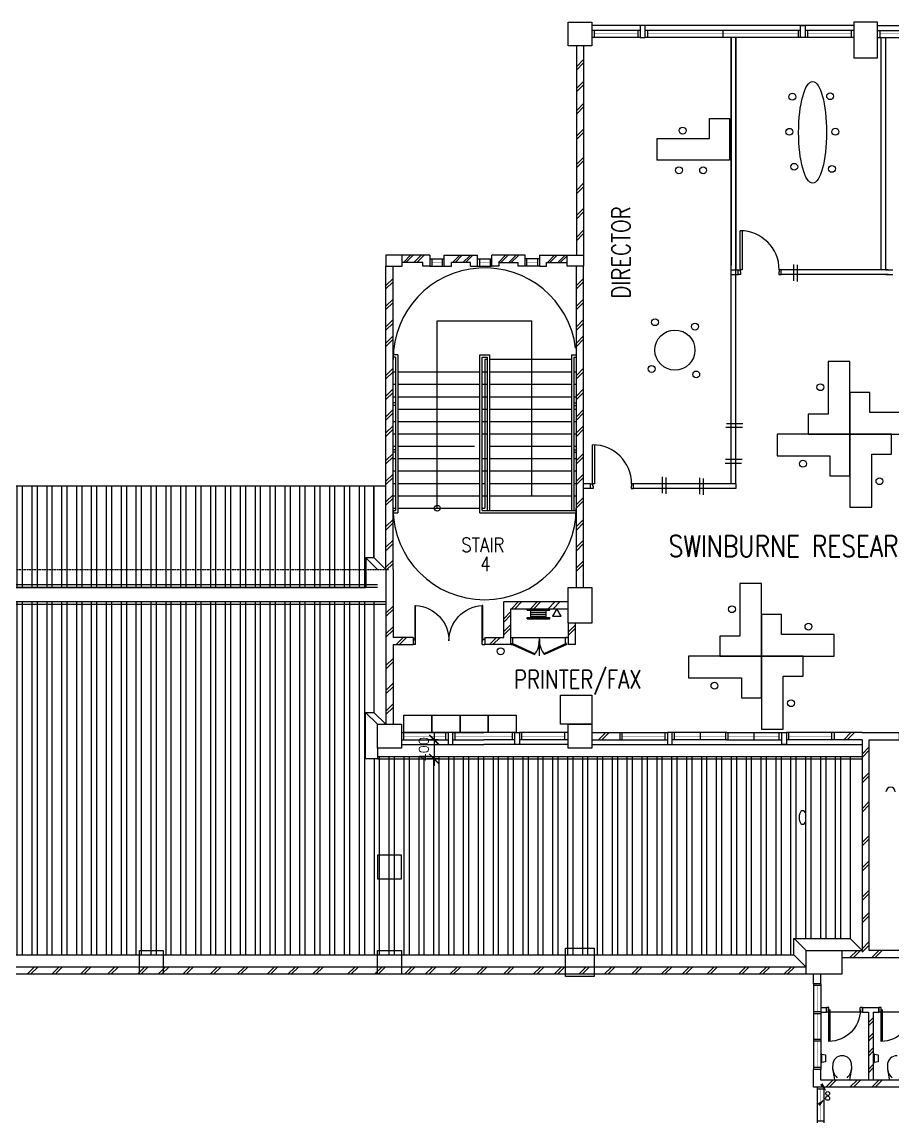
# Model space of a CAD drawing. Extents: x 2284769 to 2400769, y -845223 to -764674.
# Drawn here: x 2317802 to 2336094, y -787799 to -764674 of the extents above; entities that cross this region are included whole.
import ezdxf

# ---------------------------------------------------------------- set-up
doc = ezdxf.new("R2010")
doc.units = 0
doc.header["$LTSCALE"] = 10
doc.header["$MEASUREMENT"] = 0
doc.linetypes.add('HIDDEN', pattern=[0.375, 0.25, -0.125])
doc.layers.get('0').update_dxf_attribs({"linetype": 'CONTINUOUS'})
doc.layers.get('DEFPOINTS').update_dxf_attribs({"linetype": 'CONTINUOUS'})
for name, color, linetype in [('-FF', 240, 'CONTINUOUS'), ('BEAM', 1, 'HIDDEN'), ('COL', 3, 'CONTINUOUS'), ('DIM', 7, 'CONTINUOUS'), ('DOOR', 5, 'CONTINUOUS'), ('DR', 7, 'CONTINUOUS'), ('FLASH', 35, 'CONTINUOUS'), ('H', 1, 'CONTINUOUS'), ('hatch', 7, 'CONTINUOUS'), ('hatchb', 251, 'CONTINUOUS'), ('LINE', 7, 'CONTINUOUS'), ('partition', 7, 'CONTINUOUS'), ('PL', 5, 'CONTINUOUS'), ('ROOF', 7, 'CONTINUOUS'), ('SANI', 7, 'CONTINUOUS'), ('SP', 220, 'CONTINUOUS'), ('stair', 7, 'CONTINUOUS'), ('T50', 4, 'CONTINUOUS'), ('VP', 100, 'CONTINUOUS'), ('WALL', 2, 'CONTINUOUS'), ('WIN', 5, 'CONTINUOUS')]:
    doc.layers.add(name, color=color, linetype=linetype)
doc.styles.add('DIMTEXT', font='romans.shx', dxfattribs={"width": 0.8, "height": 400})
doc.styles.add('ROMANS', font='romans')
doc.styles.get("Standard").update_dxf_attribs({"font": 'ROMANS.SHX'})
doc.dimstyles.new('STANDARD$0', dxfattribs={"dimscale": 0, "dimtxt": 8, "dimasz": 6, "dimexe": 1, "dimexo": 1, "dimgap": 3, "dimtad": 1, "dimdec": 0, "dimlfac": -1, "dimrnd": 1, "dimzin": 0, "dimdsep": 46, "dimtxsty": 'Standard', "dimcen": 0, "dimclrd": 5, "dimclre": 250, "dimadec": 0, "dimazin": 0, "dimtfac": 1, "dimtdec": 4, "dimtofl": 0, "dimtmove": 0, "dimatfit": 3, "dimfxl": 1, "dimtolj": 1, "dimtzin": 0, "dimarcsym": 0})

# ---------------------------------------------------------------- blocks, each defined once
blk = doc.blocks.new('D1500-1')
at = {"layer": 'DR'}
for p, q in [((38, 77), (38, 821)), ((38, 821), (50, 820)), ((50, 0), (50, 820)), ((1462, 821), (1450, 820)), ((1450, 0), (1450, 820)), ((1462, 77), (1462, 821)), ((38, 115), (0, 115)), ((50, 0), (0, 0)), ((50, 77), (38, 77)), ((1450, 77), (1462, 77)), ((1462, 115), (1500, 115)), ((1450, 0), (1500, 0))]:
    blk.add_line(p, q, dxfattribs=at)
for centre, start, end in [((5, 77), 0.0238, 86.5289), ((1495, 77), 93.4711, 179.9762)]:
    blk.add_arc(centre, 745, start, end, dxfattribs=at)
blk = doc.blocks.new('_ARCHTICK')
at = {"color": 0, "linetype": 'ByBlock', "const_width": 0.15}
blk.add_lwpolyline([(-0.5, -0.5), (0.5, 0.5)], dxfattribs=at)
blk = doc.blocks.new('*D150')
at = {"layer": 'DEFPOINTS', "color": 0, "transparency": 16777216}
for p in [(2326702, -779749), (2326456, -780149), (2326702, -780149)]:
    blk.add_point(p, dxfattribs=at)
at = {"layer": 'LINE', "color": 7, "lineweight": -2, "transparency": 16777216}
for p, q in [((2326552, -779749), (2326306, -779749)), ((2326456, -779599), (2326456, -780299)), ((2326552, -780149), (2326306, -780149))]:
    blk.add_line(p, q, dxfattribs=at)
at = {"layer": 'LINE', "color": 7, "lineweight": -2, "transparency": 16777216, "xscale": 200, "yscale": 200, "zscale": 200}
for p, rotation in [((2326456, -779749), 90), ((2326456, -780149), 270)]:
    blk.add_blockref('_ARCHTICK', p, dxfattribs=dict(at, rotation=rotation))
at = {"layer": 'LINE', "color": 7, "transparency": 16777216, "insert": (2326241, -779949), "char_height": 200, "attachment_point": 5, "rotation": 90, "style": 'ROMANS'}
blk.add_mtext('\\A1;400', dxfattribs=at)
blk = doc.blocks.new('234')
at = {"layer": 'DR', "color": 1}
for p, q in [((2285264, -784764), (2285264, -785474)), ((2285289, -784765), (2285289, -785424)), ((2285214, -785374), (2285214, -785474)), ((2285264, -785374), (2285214, -785374)), ((2285264, -785474), (2285214, -785474)), ((2285264, -785374), (2285264, -785474)), ((2285924, -785374), (2285264, -785374)), ((2285264, -785424), (2285289, -785424)), ((2285974, -785374), (2285924, -785374)), ((2285924, -785374), (2285924, -785474)), ((2285974, -785474), (2285924, -785474)), ((2285974, -785374), (2285974, -785474))]:
    blk.add_line(p, q, dxfattribs=at)
blk.add_arc((2285264, -785424), 660, 0, 90, dxfattribs=at)
blk = doc.blocks.new('d900-1b1')
at = {"layer": 'DR'}
for p, q in [((40, 100), (40, 920)), ((80, 919), (80, 100)), ((0, 0), (0, 100)), ((0, 100), (40, 100)), ((50, 0), (0, 0)), ((80, 100), (40, 100)), ((40, 100), (40, 60)), ((40, 60), (50, 60)), ((50, 60), (50, 0)), ((860, 60), (850, 60)), ((850, 60), (850, 0)), ((850, 0), (900, 0)), ((860, 100), (860, 60)), ((900, 100), (860, 100)), ((900, 0), (900, 100))]:
    blk.add_line(p, q, dxfattribs=at)
blk.add_arc((40, 100), 820, 0, 90, dxfattribs=at)

msp = doc.modelspace()

# ---------------------------------------------------------------- hatches: boundary and pattern name
at = {"layer": 'hatch'}
h = msp.add_hatch(dxfattribs=at)
h.set_pattern_fill('STEEL', color=0, scale=2500, angle=45, style=0)
h.set_pattern_definition([(90, (0, 0), (-312.5, 6e-14), []), (90, (-110.5, 110.5), (-312.5, 6e-14), [])])
h.paths.add_polyline_path([(2300144.4, -774424.1), (2300144.4, -776171), (2300294.4, -776171), (2300294.4, -776548.8), (2325022.9, -776548.8), (2325022.9, -775924.5), (2325194.4, -775921), (2325194.4, -774424.1)])
h = msp.add_hatch(dxfattribs=at)
h.set_pattern_fill('STEEL', color=0, scale=2500, angle=45, style=0)
h.set_pattern_definition([(90, (0, 0), (-312.5, 6e-14), []), (90, (-110.5, 110.5), (-312.5, 6e-14), [])])
h.paths.add_polyline_path([(2300527.4, -776846.7), (2300527.4, -784099.1), (2304419.4, -784099.1), (2304419.4, -783924.1), (2305519.4, -783924.1), (2305519.4, -784274.1), (2334010.3, -784274.1), (2334019.4, -783924.1), (2335194.4, -783924.1), (2335194.4, -780099.1), (2325269.4, -780099.1), (2325269.4, -780149.1), (2325019.4, -780149.1), (2325019.4, -779174.1), (2325194.4, -779174.1), (2325194.4, -776846.7)])

# ---------------------------------------------------------------- linework, layer by layer
at = {"layer": '-FF', "color": 0}
msp.add_circle((2327852.6, -777890.3), 73.3, dxfattribs=at)
at = {"color": 0}
for p, q in [((2335269.4, -764749.1), (2329769.4, -764749.1)), ((2335769.4, -764749.1), (2340252.4, -764749.1)), ((2325269.4, -776498.8), (2325002.4, -776498.8)), ((2325769.4, -779849.1), (2327502.4, -779849.1)), ((2329252.4, -779849.1), (2327502.4, -779849.1)), ((2329769.4, -779849.1), (2335444.4, -779849.1))]:
    msp.add_line(p, q, dxfattribs=at)
at = {"linetype": 'Continuous', "ltscale": 0.6}
for p, q in [((2332694.4, -764999.1), (2332694.4, -769687.1)), ((2332794.4, -764999.1), (2332794.4, -769879.1)), ((2331133.5, -767117.8), (2331133.5, -767575.4)), ((2332694.4, -769687.1), (2332694.4, -769787.1)), ((2332694.4, -769879.1), (2332844.4, -769879.1)), ((2332694.4, -769979.1), (2332844.4, -769979.1)), ((2335944.4, -769879.1), (2336094.4, -769879.1)), ((2335944.4, -769979.1), (2336094.4, -769979.1)), ((2329744.4, -774374.4), (2329594.4, -774374.4)), ((2332794.4, -774374.1), (2332794.4, -774374.1)), ((2332794.4, -774374.1), (2332794.4, -774474.1)), ((2329794.4, -774474.4), (2329594.4, -774474.4)), ((2332794.4, -774474.1), (2332794.4, -774474.1))]:
    msp.add_line(p, q, dxfattribs=at)
at = {"color": 0, "ltscale": 0.6}
for p, q in [((2334007, -769764.9), (2334007, -770110)), ((2334084.9, -769777), (2334084.9, -770122)), ((2332931.2, -773191.6), (2332586.2, -773191.6)), ((2332943.2, -773113.7), (2332598.2, -773113.7)), ((2332913, -773944), (2332568, -773944)), ((2332925.1, -773866.1), (2332580, -773866.1)), ((2331248, -774226.4), (2331248, -774571.4)), ((2331325.9, -774238.4), (2331325.9, -774583.5)), ((2332029.2, -774249.1), (2332029.2, -774594.2)), ((2332107.1, -774261.1), (2332107.1, -774606.2))]:
    msp.add_line(p, q, dxfattribs=at)
at = {"linetype": 'Continuous', "ltscale": 0.6}
msp.add_lwpolyline([(2331133.5, -767117.8), (2332243.4, -767117.8), (2332243.4, -766700), (2332663.1, -766700), (2332663.1, -767575.4), (2331133.5, -767575.4)], dxfattribs=at)
for points in [[(2334733, -771801.9), (2334733, -772911.8), (2334315.2, -772911.8), (2334315.2, -773331.5), (2335190.6, -773331.5), (2335190.6, -771801.9)], [(2336720.2, -772873.8), (2335610.3, -772873.8), (2335610.3, -772456.1), (2335190.6, -772456.1), (2335190.6, -773331.5), (2336720.2, -773331.5)], [(2333661, -773789.1), (2334770.9, -773789.1), (2334770.9, -774206.9), (2335190.6, -774206.9), (2335190.6, -773331.5), (2333661, -773331.5)], [(2335648.3, -774861.1), (2335648.3, -773751.2), (2336066, -773751.2), (2336066, -773331.5), (2335190.6, -773331.5), (2335190.6, -774861.1)], [(2332875, -776465), (2332875, -777574.9), (2332457.3, -777574.9), (2332457.3, -777994.6), (2333332.6, -777994.6), (2333332.6, -776465)], [(2334862.2, -777536.9), (2333752.3, -777536.9), (2333752.3, -777119.2), (2333332.6, -777119.2), (2333332.6, -777994.6), (2334862.2, -777994.6)], [(2331803.1, -778452.2), (2332913, -778452.2), (2332913, -778869.9), (2333332.6, -778869.9), (2333332.6, -777994.6), (2331803.1, -777994.6)], [(2333790.3, -779524.1), (2333790.3, -778414.3), (2334208, -778414.3), (2334208, -777994.6), (2333332.6, -777994.6), (2333332.6, -779524.1)], [(2329114.2, -778813.6), (2329769.4, -778813.6), (2329769.4, -779424.1), (2329114.2, -779424.1)], [(2326410.3, -779232.1), (2326410.3, -779599.1), (2325819.4, -779599.1), (2325819.4, -779232.1)], [(2327001.2, -779232.1), (2327001.2, -779599.1), (2326410.3, -779599.1), (2326410.3, -779232.1)], [(2327592.1, -779232.1), (2327592.1, -779599.1), (2327001.2, -779599.1), (2327001.2, -779232.1)], [(2328183, -779232.1), (2328183, -779599.1), (2327592.1, -779599.1), (2327592.1, -779232.1)]]:
    msp.add_lwpolyline(points, close=True, dxfattribs=at)
at = {"color": 0, "ltscale": 0.6}
for centre, radius in [((2333982.4, -766242.6), 72.4), ((2334774.4, -766232.6), 72.4), ((2331676, -766955), 72.4), ((2333918.4, -766979.6), 72.4), ((2334884.4, -766978.6), 72.4), ((2331599.3, -767789), 72.4), ((2332106.9, -767789), 72.4), ((2334020.4, -767715.6), 72.4), ((2334813.4, -767758.6), 72.4), ((2331096.3, -770979), 72.4), ((2331514.4, -771565.2), 420.4), ((2331937.8, -771072.4), 72.4), ((2331026.2, -771959.9), 72.4), ((2331961.2, -772076.7), 72.4), ((2334570.2, -772344.4), 72.4), ((2334203.5, -773951.9), 72.4), ((2335811, -774318.6), 72.4), ((2332712.2, -777007.5), 72.4), ((2334319.8, -777374.1), 72.4), ((2332345.5, -778615), 72.4), ((2333953.1, -778981.7), 72.4)]:
    msp.add_circle(centre, radius, dxfattribs=at)
at = {"linetype": 'Continuous', "ltscale": 0.6}
msp.add_ellipse((2334405.7, -766991.3), major_axis=(0, 1068.5), ratio=0.2742162, dxfattribs=at)
at = {"layer": 'BEAM', "color": 0}
msp.add_line((2300294.4, -776171), (2325502.4, -776171), dxfattribs=at)
at = {"layer": 'COL', "color": 0}
for points in [[(2329269.4, -764674.1), (2329769.4, -764674.1), (2329769.4, -765174.1), (2329269.4, -765174.1)], [(2329269.4, -764674.1), (2329769.4, -764674.1), (2329769.4, -765174.1), (2329269.4, -765174.1)], [(2335269.4, -764674.1), (2335269.4, -765424.1), (2335769.4, -765424.1), (2335769.4, -764674.1)], [(2325787.4, -769574.1), (2325444.4, -769574.1), (2325444.4, -769799.1), (2325787.4, -769799.1)], [(2329251.4, -769574.1), (2329594.4, -769574.1), (2329594.4, -769799.1), (2329251.4, -769799.1)], [(2329269.4, -776549.1), (2329769.4, -776549.1), (2329769.4, -777299.1), (2329269.4, -777299.1)], [(2325269.4, -779424.1), (2325769.4, -779424.1), (2325769.4, -779924.1), (2325269.4, -779924.1)], [(2329269.4, -779424.1), (2329769.4, -779424.1), (2329769.4, -779924.1), (2329269.4, -779924.1)], [(2325769.4, -782174.1), (2325269.4, -782174.1), (2325269.4, -782674.1), (2325769.4, -782674.1)], [(2329219.4, -784124.1), (2329819.4, -784124.1), (2329819.4, -784724.1), (2329219.4, -784724.1)], [(2320269.4, -784174.1), (2320769.4, -784174.1), (2320769.4, -784674.1), (2320269.4, -784674.1)], [(2325269.4, -784174.1), (2325769.4, -784174.1), (2325769.4, -784674.1), (2325269.4, -784674.1)], [(2335019.4, -784674.1), (2334269.4, -784674.1), (2334269.4, -784174.1), (2335019.4, -784174.1)]]:
    msp.add_lwpolyline(points, close=True, dxfattribs=at)
at = {"layer": 'DIM', "color": 0}
for p, q in [((2328410.9, -777031.1), (2328410.9, -776999.1)), ((2328890.9, -777031.1), (2328890.9, -776999.1)), ((2328410.9, -777211.4), (2328410.9, -777179.4)), ((2328490.9, -777179.4), (2328490.9, -777031.1)), ((2328810.9, -777179.4), (2328810.9, -777031.1)), ((2328890.9, -777211.4), (2328890.9, -777179.4))]:
    msp.add_line(p, q, dxfattribs=at)
at = {"layer": 'DOOR', "color": 0}
for p, q in [((2328069.4, -777599.1), (2328107.4, -777599.1)), ((2328107.4, -777724.1), (2328107.4, -777599.1)), ((2329215.7, -777724.1), (2329215.7, -777599.1)), ((2329253.7, -777599.1), (2329215.7, -777599.1)), ((2328069.4, -777749.1), (2328094.4, -777749.1)), ((2328094.4, -777749.1), (2328094.4, -777724.1)), ((2328094.4, -777724.1), (2328107.4, -777724.1)), ((2328108.2, -777728.3), (2328094.4, -777749.1)), ((2328094.4, -777749.1), (2328565.4, -777962.4)), ((2328108.2, -777728.3), (2328580.3, -777942.3)), ((2329230.6, -777728.3), (2328758.5, -777942.3)), ((2329244.4, -777749.1), (2328773.4, -777962.4)), ((2329214.8, -777728.3), (2329228.7, -777749.1)), ((2329228.7, -777724.1), (2329215.7, -777724.1)), ((2329228.7, -777749.1), (2329228.7, -777724.1)), ((2329253.7, -777749.1), (2329228.7, -777749.1))]:
    msp.add_line(p, q, dxfattribs=at)
for centre, start, end in [((2328172, -777655.4), 322.03455, 2.4491), ((2329166.8, -777655.4), 177.5509, 217.96545)]:
    msp.add_arc(centre, 499, start, end, dxfattribs=at)
at = {"layer": 'DR', "color": 0}
msp.add_line((2328661.5, -777599.1), (2328661.5, -777983.5), dxfattribs=at)
at = {"layer": 'FLASH', "color": 0}
for p, q in [((2325194.4, -774424.1), (2325194.4, -775921)), ((2325019.4, -775921), (2325269.4, -776171)), ((2325022.9, -775921), (2325022.9, -776548.8)), ((2325022.9, -775921), (2325194.4, -775921)), ((2325194.4, -775921), (2325444.4, -776171)), ((2325194.4, -776846.7), (2325194.4, -779174.1)), ((2325019.4, -779174.1), (2325269.4, -779424.1)), ((2325019.4, -780149.1), (2325019.4, -779174.1)), ((2325019.4, -779174.1), (2325194.4, -779174.1)), ((2325194.4, -779174.1), (2325444.4, -779424.1)), ((2325269.4, -780149.1), (2325019.4, -780149.1)), ((2335194.4, -780099.1), (2335194.4, -783924.1)), ((2334010.3, -784274.1), (2334010.3, -783924.1)), ((2334010.3, -783924.1), (2335194.4, -783924.1)), ((2334019.4, -783924.1), (2334269.4, -784174.1)), ((2335194.4, -783924.1), (2335444.4, -784174.1)), ((2334010.3, -784274.1), (2305519.4, -784274.1)), ((2334010.3, -784265), (2334269.4, -784524.1))]:
    msp.add_line(p, q, dxfattribs=at)
at = {"layer": 'H', "color": 0}
for p, q in [((2329444.4, -765614), (2329594.4, -765464)), ((2329444.4, -765684.7), (2329594.4, -765534.7)), ((2329444.4, -766070.8), (2329594.4, -765920.8)), ((2329444.4, -766141.5), (2329594.4, -765991.5)), ((2329444.4, -766537.4), (2329594.4, -766387.4)), ((2329444.4, -766608.1), (2329594.4, -766458.1)), ((2329444.4, -767071.6), (2329594.4, -766921.6)), ((2329444.4, -767142.3), (2329594.4, -766992.3)), ((2329444.4, -767669.1), (2329594.4, -767519.1)), ((2329444.4, -767739.8), (2329594.4, -767589.8)), ((2329444.4, -768211.7), (2329594.4, -768061.7)), ((2329444.4, -768282.5), (2329594.4, -768132.5)), ((2329444.4, -768741.2), (2329594.4, -768591.2)), ((2329444.4, -768811.9), (2329594.4, -768661.9)), ((2329444.4, -769198), (2329594.4, -769048)), ((2329444.4, -769268.7), (2329594.4, -769118.7)), ((2325813.4, -769724.1), (2325963.4, -769574.1)), ((2325865, -769724.1), (2326015, -769574.1)), ((2326030.1, -769726.3), (2326180.1, -769576.3)), ((2326091.9, -769726.3), (2326241.9, -769576.3)), ((2326846.6, -769724.1), (2326996.6, -769574.1)), ((2326898.2, -769724.1), (2327048.2, -769574.1)), ((2327063.3, -769726.3), (2327213.3, -769576.3)), ((2327114.9, -769726.3), (2327264.9, -769576.3)), ((2327809.1, -769724.1), (2327959.1, -769574.1)), ((2327860.7, -769724.1), (2328010.7, -769574.1)), ((2328025.8, -769726.3), (2328175.8, -769576.3)), ((2328077.4, -769726.3), (2328227.4, -769576.3)), ((2328837.7, -769724.1), (2328987.7, -769574.1)), ((2328889.4, -769724.1), (2329039.4, -769574.1)), ((2329054.4, -769726.3), (2329204.4, -769576.3)), ((2329106.1, -769726.3), (2329256.1, -769576.3)), ((2328229.4, -776849.1), (2328079.4, -776999.1)), ((2328229.4, -776849.1), (2328079.4, -776999.1)), ((2328300.1, -776849.1), (2328150.1, -776999.1)), ((2328300.1, -776849.1), (2328150.1, -776999.1)), ((2328630.3, -776849.1), (2328480.3, -776999.1)), ((2328630.3, -776849.1), (2328480.3, -776999.1)), ((2328701, -776849.1), (2328551, -776999.1)), ((2328701, -776849.1), (2328551, -776999.1)), ((2329002.4, -776849.1), (2328852.4, -776999.1)), ((2329002.4, -776849.1), (2328852.4, -776999.1)), ((2329105.6, -776849.1), (2328955.6, -776999.1)), ((2329105.6, -776849.1), (2328955.6, -776999.1)), ((2329269.4, -777489.4), (2329419.4, -777339.4)), ((2329269.4, -777560.1), (2329419.4, -777410.1)), ((2325809.7, -777599.1), (2325659.7, -777749.1)), ((2325809.7, -777599.1), (2325659.7, -777749.1)), ((2325880.4, -777599.1), (2325730.4, -777749.1)), ((2325880.4, -777599.1), (2325730.4, -777749.1)), ((2327770.7, -777599.1), (2327620.7, -777749.1)), ((2327770.7, -777599.1), (2327620.7, -777749.1)), ((2327841.4, -777599.1), (2327691.4, -777749.1)), ((2327841.4, -777599.1), (2327691.4, -777749.1)), ((2329912.2, -779749.1), (2330062.2, -779599.1)), ((2329982.9, -779749.1), (2330132.9, -779599.1)), ((2335062.7, -779749.1), (2335212.7, -779599.1)), ((2335133.4, -779749.1), (2335283.4, -779599.1)), ((2335444.4, -780050.1), (2335594.4, -779900.1)), ((2335444.4, -780120.8), (2335594.4, -779970.8)), ((2335444.4, -780584.2), (2335594.4, -780434.2)), ((2335444.4, -780655), (2335594.4, -780505)), ((2335444.4, -781199.1), (2335594.4, -781049.1)), ((2335444.4, -781269.8), (2335594.4, -781119.8)), ((2335444.4, -781908.4), (2335594.4, -781758.4)), ((2335444.4, -781979.1), (2335594.4, -781829.1)), ((2335444.4, -782442.6), (2335594.4, -782292.6)), ((2335444.4, -782513.3), (2335594.4, -782363.3)), ((2335444.4, -783057.4), (2335594.4, -782907.4)), ((2335444.4, -783128.2), (2335594.4, -782978.2)), ((2335444.4, -783525.5), (2335594.4, -783375.5)), ((2335444.4, -783596.2), (2335594.4, -783446.2)), ((2335444.4, -784140.3), (2335594.4, -783990.3)), ((2335444.4, -784211.1), (2335594.4, -784061.1)), ((2335191.6, -784324.1), (2335341.6, -784174.1)), ((2335262.3, -784324.1), (2335412.3, -784174.1)), ((2335648.4, -784324.1), (2335798.4, -784174.1)), ((2335719.1, -784324.1), (2335869.1, -784174.1)), ((2317910.3, -784674.1), (2318060.3, -784524.1)), ((2317981, -784674.1), (2318131, -784524.1)), ((2318427.9, -784674.1), (2318577.9, -784524.1)), ((2318498.6, -784674.1), (2318648.6, -784524.1)), ((2319028.6, -784674.1), (2319178.6, -784524.1)), ((2319099.3, -784674.1), (2319249.3, -784524.1)), ((2319597.6, -784674.1), (2319747.6, -784524.1)), ((2319668.3, -784674.1), (2319818.3, -784524.1)), ((2320224.3, -784674.1), (2320374.3, -784524.1)), ((2320295, -784674.1), (2320445, -784524.1)), ((2320661.6, -784674.1), (2320811.6, -784524.1)), ((2320732.3, -784674.1), (2320882.3, -784524.1)), ((2321179.2, -784674.1), (2321329.2, -784524.1)), ((2321249.9, -784674.1), (2321399.9, -784524.1)), ((2321753.9, -784674.1), (2321903.9, -784524.1)), ((2321824.6, -784674.1), (2321974.6, -784524.1)), ((2322322.9, -784674.1), (2322472.9, -784524.1)), ((2322393.6, -784674.1), (2322543.6, -784524.1)), ((2322949.6, -784674.1), (2323099.6, -784524.1)), ((2323020.3, -784674.1), (2323170.3, -784524.1)), ((2323387, -784674.1), (2323537, -784524.1)), ((2323457.7, -784674.1), (2323607.7, -784524.1)), ((2323904.6, -784674.1), (2324054.6, -784524.1)), ((2323975.3, -784674.1), (2324125.3, -784524.1)), ((2324638.9, -784674.1), (2324788.9, -784524.1)), ((2324709.6, -784674.1), (2324859.6, -784524.1)), ((2325207.9, -784674.1), (2325357.9, -784524.1)), ((2325278.6, -784674.1), (2325428.6, -784524.1)), ((2325834.6, -784674.1), (2325984.6, -784524.1)), ((2325905.4, -784674.1), (2326055.4, -784524.1)), ((2326272, -784674.1), (2326422, -784524.1)), ((2326342.7, -784674.1), (2326492.7, -784524.1)), ((2326789.6, -784674.1), (2326939.6, -784524.1)), ((2326860.3, -784674.1), (2327010.3, -784524.1)), ((2327344.9, -784674.1), (2327494.9, -784524.1)), ((2327415.6, -784674.1), (2327565.6, -784524.1)), ((2327913.9, -784674.1), (2328063.9, -784524.1)), ((2327984.6, -784674.1), (2328134.6, -784524.1)), ((2328540.6, -784674.1), (2328690.6, -784524.1)), ((2328611.4, -784674.1), (2328761.4, -784524.1)), ((2328978, -784674.1), (2329128, -784524.1)), ((2329048.7, -784674.1), (2329198.7, -784524.1)), ((2329495.6, -784674.1), (2329645.6, -784524.1)), ((2329566.3, -784674.1), (2329716.3, -784524.1)), ((2330031.6, -784674.1), (2330181.6, -784524.1)), ((2330102.3, -784674.1), (2330252.3, -784524.1)), ((2330600.6, -784674.1), (2330750.6, -784524.1)), ((2330671.3, -784674.1), (2330821.3, -784524.1)), ((2331227.3, -784674.1), (2331377.3, -784524.1)), ((2331298, -784674.1), (2331448, -784524.1)), ((2331664.6, -784674.1), (2331814.6, -784524.1)), ((2331735.3, -784674.1), (2331885.3, -784524.1)), ((2332182.2, -784674.1), (2332332.2, -784524.1)), ((2332252.9, -784674.1), (2332402.9, -784524.1)), ((2332848.4, -784674.1), (2332998.4, -784524.1)), ((2332919.1, -784674.1), (2333069.1, -784524.1)), ((2333285.8, -784674.1), (2333435.8, -784524.1)), ((2333356.5, -784674.1), (2333506.5, -784524.1)), ((2333803.4, -784674.1), (2333953.4, -784524.1)), ((2333874.1, -784674.1), (2334024.1, -784524.1)), ((2335577.4, -785691), (2335677.4, -785591)), ((2335577.4, -785761.7), (2335677.4, -785661.7)), ((2335577.4, -786010.5), (2335677.4, -785910.5)), ((2335577.4, -786081.2), (2335677.4, -785981.2)), ((2335577.4, -786322.3), (2335677.4, -786222.3)), ((2335577.4, -786393), (2335677.4, -786293)), ((2335577.4, -786672.6), (2335677.4, -786572.6)), ((2335577.4, -786743.3), (2335677.4, -786643.3)), ((2334682.6, -787049.1), (2334832.6, -786899.1)), ((2334753.3, -787049.1), (2334903.3, -786899.1)), ((2335191.6, -787049.1), (2335341.6, -786899.1)), ((2335262.3, -787049.1), (2335412.3, -786899.1)), ((2335648.4, -787049.1), (2335798.4, -786899.1)), ((2335719.1, -787049.1), (2335869.1, -786899.1))]:
    msp.add_line(p, q, dxfattribs=at)
at = {"layer": 'hatch', "color": 0}
for p, q in [((2325594.4, -770058.6), (2325444.4, -770208.6)), ((2329594.4, -770058.6), (2329444.4, -770208.6)), ((2325594.4, -770130.2), (2325444.4, -770280.2)), ((2329594.4, -770130.2), (2329444.4, -770280.2)), ((2325594.4, -770492.6), (2325444.4, -770642.6)), ((2329594.4, -770492.6), (2329444.4, -770642.6)), ((2325594.4, -770564.2), (2325444.4, -770714.2)), ((2329594.4, -770564.2), (2329444.4, -770714.2)), ((2325594.4, -770925.5), (2325444.4, -771075.5)), ((2329594.4, -770925.5), (2329444.4, -771075.5)), ((2325594.4, -770997.1), (2325444.4, -771147.1)), ((2329594.4, -770997.1), (2329444.4, -771147.1)), ((2325594.4, -771266.3), (2325444.4, -771416.3)), ((2325594.4, -771337.9), (2325444.4, -771487.9)), ((2329594.4, -771266.3), (2329444.4, -771416.3)), ((2329594.4, -771337.9), (2329444.4, -771487.9)), ((2325594.4, -771947.6), (2325444.4, -772097.6)), ((2325594.4, -772019.2), (2325444.4, -772169.2)), ((2329594.4, -771947.6), (2329444.4, -772097.6)), ((2329594.4, -772019.2), (2329444.4, -772169.2)), ((2325594.4, -772381.6), (2325444.4, -772531.6)), ((2325594.4, -772453.2), (2325444.4, -772603.2)), ((2329594.4, -772381.6), (2329444.4, -772531.6)), ((2329594.4, -772453.2), (2329444.4, -772603.2)), ((2325594.4, -772814.5), (2325444.4, -772964.5)), ((2329594.4, -772814.5), (2329444.4, -772964.5)), ((2325594.4, -772886.1), (2325444.4, -773036.1)), ((2329594.4, -772886.1), (2329444.4, -773036.1)), ((2325594.4, -773155.3), (2325444.4, -773305.3)), ((2325594.4, -773226.9), (2325444.4, -773376.9)), ((2329594.4, -773155.3), (2329444.4, -773305.3)), ((2329594.4, -773226.9), (2329444.4, -773376.9)), ((2325594.4, -773735.6), (2325444.4, -773885.6)), ((2329594.4, -773735.6), (2329444.4, -773885.6)), ((2325594.4, -773807.2), (2325444.4, -773957.2)), ((2329594.4, -773807.2), (2329444.4, -773957.2)), ((2325594.4, -774169.6), (2325444.4, -774319.6)), ((2329594.4, -774169.6), (2329444.4, -774319.6)), ((2325594.4, -774241.2), (2325444.4, -774391.2)), ((2329594.4, -774241.2), (2329444.4, -774391.2)), ((2325594.4, -774602.5), (2325444.4, -774752.5)), ((2325594.4, -774674.1), (2325444.4, -774824.1)), ((2329594.4, -774658.6), (2329444.4, -774808.6)), ((2329594.4, -774730.2), (2329444.4, -774880.2)), ((2325594.4, -775122.6), (2325444.4, -775272.6)), ((2329594.4, -775122.6), (2329444.4, -775272.6)), ((2325594.4, -775194.2), (2325444.4, -775344.2)), ((2329594.4, -775194.2), (2329444.4, -775344.2)), ((2325594.4, -775556.6), (2325444.4, -775706.6)), ((2329594.4, -775556.6), (2329444.4, -775706.6)), ((2325594.4, -775628.2), (2325444.4, -775778.2)), ((2329594.4, -775628.2), (2329444.4, -775778.2)), ((2325594.4, -775975.5), (2325444.4, -776125.5)), ((2325594.4, -776047.1), (2325444.4, -776197.1)), ((2329594.4, -775989.5), (2329444.4, -776139.5)), ((2329594.4, -776061.1), (2329444.4, -776211.1)), ((2325594.4, -776941.6), (2325444.4, -777091.6)), ((2325594.4, -777013.2), (2325444.4, -777163.2)), ((2328069.4, -777057.6), (2327919.4, -777207.6)), ((2328069.4, -777129.2), (2327919.4, -777279.2)), ((2325594.4, -777375.6), (2325444.4, -777525.6)), ((2325594.4, -777447.2), (2325444.4, -777597.2)), ((2328069.4, -777326.6), (2327919.4, -777476.6)), ((2328069.4, -777398.2), (2327919.4, -777548.2)), ((2328069.4, -777599.1), (2329269.4, -777599.1)), ((2325594.4, -778043.5), (2325444.4, -778193.5)), ((2325594.4, -778115.1), (2325444.4, -778265.1)), ((2325594.4, -778563.6), (2325444.4, -778713.6)), ((2325594.4, -778635.2), (2325444.4, -778785.2)), ((2325594.4, -778997.6), (2325444.4, -779147.6)), ((2325594.4, -779069.2), (2325444.4, -779219.2))]:
    msp.add_line(p, q, dxfattribs=at)
msp.add_solid([(2328682.4, -777724.1), (2328640.7, -777724.1), (2328661.5, -777599.1)], dxfattribs=at)
at = {"layer": 'hatchb', "color": 0}
msp.add_lwpolyline([(2300144.4, -774424.1), (2300144.4, -776171), (2300294.4, -776171), (2300294.4, -776548.8), (2325022.9, -776548.8), (2325022.9, -775924.5), (2325194.4, -775921), (2325194.4, -774424.1), (2300144.4, -774424.1)], dxfattribs=at)
at = {"layer": 'LINE', "color": 0}
msp.add_arc((2336044, -780842.8), 96.2, 0, 180, dxfattribs=at)
at = {"layer": 'partition', "color": 0}
for p, q in [((2332694.4, -774374.1), (2332694.4, -764999.1)), ((2332794.4, -774374.1), (2332794.4, -764999.1)), ((2335844.4, -769879.1), (2335844.4, -764999.1)), ((2335944.4, -769879.1), (2335944.4, -764999.1)), ((2335469.4, -765424.1), (2335569.4, -765424.1))]:
    msp.add_line(p, q, dxfattribs=at)
for points in [[(2335994.4, -769879.1), (2333744.4, -769879.1)], [(2335994.4, -769979.1), (2333744.4, -769979.1)], [(2332794.4, -774374.1), (2330644.4, -774374.1)], [(2332794.4, -774474.1), (2330644.4, -774474.1)]]:
    msp.add_lwpolyline(points, dxfattribs=at)
at = {"layer": 'PL', "color": 0}
for p, q in [((2326369.4, -769649.1), (2326669.4, -769649.1)), ((2326369.4, -769799.1), (2326669.4, -769799.1)), ((2326407.4, -769649.1), (2326407.4, -769799.1)), ((2327369.4, -769649.1), (2327669.4, -769649.1)), ((2327369.4, -769799.1), (2327669.4, -769799.1)), ((2327407.4, -769649.1), (2327407.4, -769799.1)), ((2327631.4, -769649.1), (2327631.4, -769799.1)), ((2328669.4, -769649.1), (2328369.4, -769649.1)), ((2328669.4, -769800.5), (2328369.4, -769800.5)), ((2328631.4, -769649.1), (2328631.4, -769799.1))]:
    msp.add_line(p, q, dxfattribs=at)
at = {"layer": 'ROOF', "color": 0}
for p, q in [((2325444.4, -774424.1), (2300144.4, -774424.1)), ((2325002.4, -776498.8), (2300294.4, -776498.8)), ((2325269.4, -776548.8), (2300294.4, -776548.8)), ((2300294.4, -776846.7, 0), (2325444.4, -776846.7, 0)), ((2300294.4, -776898.8, 0), (2325444.4, -776898.8, 0)), ((2325269.4, -779924.1), (2325269.4, -780149.1)), ((2325269.4, -780099.1), (2335444.4, -780099.1)), ((2325269.4, -780149.1), (2335444.4, -780149.1))]:
    msp.add_line(p, q, dxfattribs=at)
at = {"layer": 'SANI', "color": 0}
for points in [[(2334602.2, -786526.4), (2334602.4, -786356.8, 0.5654258), (2334574.3, -786359.4, 0.4601841)], [(2334577.4, -786355), (2334577.4, -786528.2, 0.4601841), (2334602.4, -786526.4)], [(2334602.4, -786356.8), (2334672.1, -786366.7, -0.373687), (2334676.4, -786371.7), (2334676.2, -786511.8, -0.373687), (2334671.9, -786516.7), (2334602.2, -786526.5)], [(2335707.7, -786526.4), (2335707.9, -786356.8, 0.4601841), (2335682.9, -786355, 0.4601841)], [(2335682.9, -786355), (2335682.9, -786528.2, 0.4601841), (2335707.9, -786526.4)], [(2335707.9, -786356.8), (2335777.6, -786366.7, -0.373687), (2335781.9, -786371.7), (2335781.7, -786511.8, -0.373687), (2335777.4, -786516.7), (2335707.7, -786526.5)]]:
    msp.add_lwpolyline(points, format="xyb", dxfattribs=at)
for centre, radius, start, end in [((2335026.4, -786584.2), 197.4, 88.97321, 180.48306), ((2335028.9, -786584.2), 197.4, 359.51694, 91.02679), ((2336176.6, -786584.2), 197.4, 88.97321, 180.48306), ((2335122.5, -786628.9), 296.7, 171.65588, 228.23122), ((2358797.3, -782824.6), 24273.9, 189.10107, 189.66319), ((2334932.8, -786628.9), 296.7, 311.76878, 8.34412), ((2311258, -782824.6), 24273.9, 350.33681, 350.89893), ((2336272.7, -786628.9), 296.7, 171.65588, 228.23122), ((2359947.5, -782824.6), 24273.9, 189.10107, 189.66319)]:
    msp.add_arc(centre, radius, start, end, dxfattribs=at)
at = {"layer": 'SP', "color": 0}
msp.add_circle((2334724.7, -787180.8), 42.4, dxfattribs=at)
msp.add_solid([(2334615.7, -786961.3), (2334561.2, -786999.8), (2334703.9, -787143.8)], dxfattribs=at)
at = {"layer": 'stair', "color": 0}
for p, q in [((2326522.8, -774884.1), (2326522.8, -770950.5)), ((2326522.8, -770950.5), (2328506.9, -770950.5)), ((2328506.9, -774624.1), (2328506.9, -770950.5)), ((2325694.4, -771664.1), (2325594.4, -771664.1)), ((2325694.4, -771664.1), (2325694.4, -774984.1)), ((2327419.4, -771664.1), (2327619.4, -771664.1)), ((2327419.4, -774984.1), (2327419.4, -771664.1)), ((2327619.4, -771664.1), (2327619.4, -774934.1)), ((2329344.4, -771664.1), (2329344.4, -774934.1)), ((2329344.4, -771664.1), (2329444.4, -771664.1)), ((2325644.4, -771714.1), (2325594.4, -771714.1)), ((2325644.4, -771714.1), (2325644.4, -774934.1)), ((2327469.4, -771714.1), (2327569.4, -771714.1)), ((2327469.4, -774934.1), (2327469.4, -771714.1)), ((2327519.4, -771764.1), (2327519.4, -773563.4)), ((2327519.4, -771764.1), (2327519.4, -774884.1)), ((2327569.4, -771764.1), (2327519.4, -771764.1)), ((2327569.4, -771714.1), (2327569.4, -774934.1)), ((2329344.4, -771764.1), (2327619.4, -771764.1)), ((2329394.4, -771714.1), (2329394.4, -774934.1)), ((2329394.4, -771714.1), (2329444.4, -771714.1)), ((2325594.4, -772024.1), (2325644.4, -772024.1)), ((2325694.4, -772024.1), (2327419.4, -772024.1)), ((2327469.4, -772024.1), (2327519.4, -772024.1)), ((2327469.4, -772024.1), (2327519.4, -772024.1)), ((2327519.4, -772024.1), (2327569.4, -772024.1)), ((2327619.4, -772024.1), (2329344.4, -772024.1)), ((2329394.4, -772024.1), (2329444.4, -772024.1)), ((2325594.4, -772284.1), (2325644.4, -772284.1)), ((2325694.4, -772284.1), (2327419.4, -772284.1)), ((2327469.4, -772284.1), (2327519.4, -772284.1)), ((2327469.4, -772284.1), (2327519.4, -772284.1)), ((2327519.4, -772284.1), (2327569.4, -772284.1)), ((2327619.4, -772284.1), (2329344.4, -772284.1)), ((2329394.4, -772284.1), (2329444.4, -772284.1)), ((2325594.4, -772544.1), (2325644.4, -772544.1)), ((2325694.4, -772544.1), (2327419.4, -772544.1)), ((2327469.4, -772544.1), (2327519.4, -772544.1)), ((2327469.4, -772544.1), (2327519.4, -772544.1)), ((2327519.4, -772544.1), (2327569.4, -772544.1)), ((2327619.4, -772544.1), (2329344.4, -772544.1)), ((2329394.4, -772544.1), (2329444.4, -772544.1)), ((2325644.4, -772675.8), (2325594.4, -772675.8)), ((2325644.4, -772725.8), (2325594.4, -772725.8)), ((2325694.4, -772804.1), (2327419.4, -772804.1)), ((2327469.4, -772804.1), (2327519.4, -772804.1)), ((2327469.4, -772804.1), (2327519.4, -772804.1)), ((2327519.4, -772804.1), (2327569.4, -772804.1)), ((2327619.4, -772804.1), (2329344.4, -772804.1)), ((2329394.4, -772675.8), (2329444.4, -772675.8)), ((2329394.4, -772725.8), (2329444.4, -772725.8)), ((2329394.4, -772804.1), (2329444.4, -772804.1)), ((2325594.4, -773064.1), (2325644.4, -773064.1)), ((2325694.4, -773064.1), (2327419.4, -773064.1)), ((2327469.4, -773064.1), (2327519.4, -773064.1)), ((2327469.4, -773064.1), (2327519.4, -773064.1)), ((2327519.4, -773064.1), (2327569.4, -773064.1)), ((2327619.4, -773064.1), (2329344.4, -773064.1)), ((2329394.4, -773064.1), (2329444.4, -773064.1)), ((2325594.4, -773324.1), (2325644.4, -773324.1)), ((2325694.4, -773324.1), (2327419.4, -773324.1)), ((2327469.4, -773324.1), (2327515.1, -773324.1)), ((2327469.4, -773324.1), (2327519.4, -773324.1)), ((2327519.4, -773324.1), (2327569.4, -773324.1)), ((2327619.4, -773324.1), (2329344.4, -773324.1)), ((2329394.4, -773324.1), (2329444.4, -773324.1)), ((2325594.4, -773584.1), (2325644.4, -773584.1)), ((2325644.4, -773662.4), (2325594.4, -773662.4)), ((2325644.4, -773712.4), (2325594.4, -773712.4)), ((2325694.4, -773584.1), (2327305.1, -773584.1)), ((2327619.4, -773584.1), (2329344.4, -773584.1)), ((2329394.4, -773584.1), (2329444.4, -773584.1)), ((2329394.4, -773662.4), (2329444.4, -773662.4)), ((2329394.4, -773712.4), (2329444.4, -773712.4)), ((2325594.4, -773844.1), (2325644.4, -773844.1)), ((2325694.4, -773844.1), (2327419.4, -773844.1)), ((2327469.4, -773844.1), (2327519.4, -773844.1)), ((2327519.4, -773844.1), (2327569.4, -773844.1)), ((2327519.4, -773844.1), (2327569.4, -773844.1)), ((2327619.4, -773844.1), (2329344.4, -773844.1)), ((2329394.4, -773844.1), (2329444.4, -773844.1)), ((2325594.4, -774104.1), (2325644.4, -774104.1)), ((2325694.4, -774104.1), (2327419.4, -774104.1)), ((2327469.4, -774104.1), (2327519.4, -774104.1)), ((2327519.4, -774104.1), (2327569.4, -774104.1)), ((2327519.4, -774104.1), (2327569.4, -774104.1)), ((2327619.4, -774104.1), (2329344.4, -774104.1)), ((2329394.4, -774104.1), (2329444.4, -774104.1)), ((2325594.4, -774364.1), (2325644.4, -774364.1)), ((2325694.4, -774364.1), (2327419.4, -774364.1)), ((2327469.4, -774364.1), (2327519.4, -774364.1)), ((2327619.4, -774364.1), (2329344.4, -774364.1)), ((2329394.4, -774364.1), (2329444.4, -774364.1)), ((2325594.4, -774624.1), (2325644.4, -774624.1)), ((2325694.4, -774624.1), (2327419.4, -774624.1)), ((2327469.4, -774624.1), (2327519.4, -774624.1)), ((2327519.4, -774624.1), (2327569.4, -774624.1)), ((2327619.4, -774624.1), (2329344.4, -774624.1)), ((2329394.4, -774624.1), (2329444.4, -774624.1)), ((2325594.4, -774884.1), (2325644.4, -774884.1)), ((2325694.4, -774884.1), (2327419.4, -774884.1)), ((2327469.4, -774884.1), (2327519.4, -774884.1)), ((2325594.4, -774934.1), (2325644.4, -774934.1)), ((2325594.4, -774984.1), (2325694.4, -774984.1)), ((2327419.4, -774984.1), (2329444.4, -774984.1)), ((2327469.4, -774934.1), (2329444.4, -774934.1))]:
    msp.add_line(p, q, dxfattribs=at)
msp.add_circle((2326522.8, -774884.1), 62.5, dxfattribs=at)
for centre, start, end in [((2327519.4, -771764.1), 7.16198, 180), ((2327518.4, -774884.1), 180, 0)]:
    msp.add_arc(centre, 1925, start, end, dxfattribs=at)
at = {"layer": 'VP', "color": 0}
msp.add_circle((2334721, -787280.8), 42.4, dxfattribs=at)
msp.add_solid([(2334510.3, -787393.7), (2334556, -787442.2), (2334678.6, -787280.8)], dxfattribs=at)
at = {"layer": 'WALL', "color": 0}
for p, q in [((2329444.4, -765174.1), (2329444.4, -769574.1)), ((2329594.4, -765174.1), (2329594.4, -769574.1)), ((2326369.4, -769574.1), (2325787.4, -769574.1)), ((2326369.4, -769574.1), (2326369.4, -769799.1)), ((2326669.4, -769574.1), (2327369.4, -769574.1)), ((2326669.4, -769799.1), (2326669.4, -769574.1)), ((2328369.4, -769574.1), (2327669.4, -769574.1)), ((2328369.4, -769799.1), (2328369.4, -769574.1)), ((2328669.4, -769574.1), (2328669.4, -769799.1)), ((2328669.4, -769574.1), (2329251.4, -769574.1)), ((2325444.4, -776174.1), (2325444.4, -769799.1)), ((2325594.4, -776174.1), (2325594.4, -769799.1)), ((2326219.4, -769799.1), (2326219.4, -769724.1)), ((2326369.4, -769799.1), (2326219.4, -769799.1)), ((2326669.4, -769799.1), (2326819.4, -769799.1)), ((2327219.4, -769724.1), (2326819.4, -769724.1)), ((2326819.4, -769799.1), (2326819.4, -769724.1)), ((2327219.4, -769799.1), (2327219.4, -769724.1)), ((2327819.4, -769724.1), (2327819.4, -769799.1)), ((2327819.4, -769724.1), (2328219.4, -769724.1)), ((2328219.4, -769799.1), (2328219.4, -769724.1)), ((2328369.4, -769799.1), (2328219.4, -769799.1)), ((2328669.4, -769799.1), (2328819.4, -769799.1)), ((2328819.4, -769724.1), (2329251.4, -769724.1)), ((2328819.4, -769799.1), (2328819.4, -769724.1)), ((2329444.4, -776549.1), (2329444.4, -769799.1)), ((2329594.4, -774374.4), (2329594.4, -769799.1)), ((2329444.4, -776549.1), (2329444.4, -770764.1)), ((2329594.4, -776549.1), (2329594.4, -774374.4)), ((2325444.4, -776174.1), (2325444.4, -779424.1)), ((2325594.4, -776174.1), (2325594.4, -777599.1)), ((2327919.4, -776849.1), (2329269.4, -776849.1)), ((2327919.4, -777599.1), (2327919.4, -776849.1)), ((2328069.4, -776999.1), (2329244.4, -776999.1)), ((2328069.4, -776999.1), (2329069.4, -776999.1)), ((2328069.4, -776999.1), (2329269.4, -776999.1)), ((2328069.4, -777749.1), (2328069.4, -776999.1)), ((2328136.2, -776999.1), (2328773, -776999.1)), ((2328410.9, -777031.1), (2328890.9, -777031.1)), ((2328410.9, -777179.4), (2328890.9, -777179.4)), ((2328410.9, -777211.4), (2328890.9, -777211.4)), ((2328490.9, -777071.1), (2328810.9, -777071.1)), ((2328490.9, -777111.1), (2328810.9, -777111.1)), ((2328490.9, -777151.1), (2328810.9, -777151.1)), ((2329269.4, -777299.1), (2329269.4, -777749.1)), ((2329427.4, -777749.1), (2329427.4, -777299.1)), ((2326019.4, -777599.1), (2325594.4, -777599.1)), ((2326019.4, -777599.1), (2326019.4, -777749.1)), ((2327519.4, -777599.1), (2327519.4, -777749.1)), ((2327519.4, -777599.1), (2327919.4, -777599.1)), ((2325594.4, -777749.1), (2326019.4, -777749.1)), ((2325594.4, -777749.1), (2325594.4, -779424.1)), ((2328069.4, -777749.1), (2327519.4, -777749.1)), ((2329427.4, -777749.1), (2329269.4, -777749.1)), ((2329769.4, -779749.1), (2330356.9, -779749.1, 0)), ((2335444.4, -779749.1), (2334856.9, -779749.1, 0)), ((2335444.4, -779749.1), (2335444.4, -784174.1)), ((2335019.4, -784174.1), (2335444.4, -784174.1)), ((2335019.4, -784324.1), (2340144.4, -784324.1)), ((2334269.4, -784524.1), (2305269.4, -784524.1)), ((2335019.4, -784674.1), (2305252.4, -784674.1)), ((2334427.4, -784874.1), (2334427.4, -784674.1)), ((2334577.4, -784874.1), (2334577.4, -784674.1)), ((2334577.4, -784874.1), (2334427.4, -784874.1)), ((2334577.4, -785374.1), (2334697.4, -785374.1)), ((2334577.4, -785474.1), (2334697.4, -785474.1)), ((2334697.4, -785374.1), (2334697.4, -785474.1)), ((2335457.4, -785374.1), (2335577.4, -785374.1)), ((2335457.4, -785374.1), (2335457.4, -785474.1)), ((2335457.4, -785474.1), (2335577.4, -785474.1)), ((2335577.4, -785374.1), (2335677.4, -785374.1)), ((2335577.4, -785474.1), (2335577.4, -786899.1)), ((2335677.4, -785374.1), (2335797.4, -785374.1)), ((2335677.4, -785474.1), (2335677.4, -786899.1)), ((2335677.4, -785474.1), (2335797.4, -785474.1)), ((2335797.4, -785374.1), (2335797.4, -785474.1)), ((2334427.4, -787049.1), (2334427.4, -786674.1)), ((2334577.4, -786674.1), (2334427.4, -786674.1)), ((2334577.4, -786899.1), (2334577.4, -786674.1)), ((2344052.4, -786899.1), (2334577.4, -786899.1)), ((2344094.1, -787049.1), (2334427.4, -787049.1))]:
    msp.add_line(p, q, dxfattribs=at)
for points in [[(2330786.4, -764749.1), (2330786.4, -764999.1), (2330886.4, -764999.1), (2330886.4, -764749.1)], [(2334252.4, -764749.1), (2334252.4, -764999.1), (2334152.4, -764999.1), (2334152.4, -764749.1)], [(2328946.5, -777151.9), (2329122.9, -777151.9), (2329034.7, -776999.1)], [(2326852.4, -779849.1), (2326852.4, -779599.1), (2326752.4, -779599.1), (2326752.4, -779849.1)], [(2328152.4, -779849.1), (2328152.4, -779599.1), (2328252.4, -779599.1), (2328252.4, -779849.1)]]:
    msp.add_lwpolyline(points, close=True, dxfattribs=at)
for points in [[(2327219.4, -769799.1), (2327369.4, -769799.1), (2327369.4, -769574.1)], [(2327819.4, -769799.1), (2327669.4, -769799.1), (2327669.4, -769574.1)], [(2326219.4, -769724.1), (2325787.4, -769724.1)], [(2329769.4, -779599.1), (2330356.9, -779599.1), (2330356.9, -779749.1)], [(2335444.4, -779599.1), (2334856.9, -779599.1), (2334856.9, -779749.1)], [(2335444.4, -779599.1), (2336227.6, -779599.1), (2336227.6, -779749.1)], [(2337194.4, -779749.1), (2339444.4, -779749.1), (2339444.4, -784174.1), (2335594.4, -784174.1), (2335594.4, -779749.1), (2336227.6, -779749.1)]]:
    msp.add_lwpolyline(points, dxfattribs=at)
at = {"layer": 'WALL', "color": 0, "elevation": 0}
for points in [[(2331456.9, -779849.1), (2331456.9, -779599.1), (2331356.9, -779599.1), (2331356.9, -779849.1)], [(2333756.9, -779849.1), (2333756.9, -779599.1), (2333856.9, -779599.1), (2333856.9, -779849.1)]]:
    msp.add_lwpolyline(points, close=True, dxfattribs=at)
at = {"layer": 'WIN', "color": 0}
for p, q in [((2330786.4, -764849.1), (2329769.4, -764849.1)), ((2329819.4, -764849.1), (2329819.4, -764999.1)), ((2330736.4, -764849.1), (2330736.4, -764999.1)), ((2334152.4, -764849.1), (2330886.4, -764849.1)), ((2330936.4, -764849.1), (2330936.4, -764999.1)), ((2332519.4, -764849.1), (2332519.4, -764999.1)), ((2334102.4, -764849.1), (2334102.4, -764999.1)), ((2335269.4, -764849.1), (2334252.4, -764849.1)), ((2334302.4, -764849.1), (2334302.4, -764999.1)), ((2335219.4, -764849.1), (2335219.4, -764999.1)), ((2335769.4, -764849.1), (2336786.4, -764849.1)), ((2335819.4, -764849.1), (2335819.4, -764999.1)), ((2330786.4, -764999.1), (2329769.4, -764999.1)), ((2334152.4, -764999.1), (2330886.4, -764999.1)), ((2335269.4, -764999.1), (2334252.4, -764999.1)), ((2335769.4, -764999.1), (2336786.4, -764999.1)), ((2326631.4, -769799.1), (2326631.4, -769649.1)), ((2326819.4, -769799.1), (2326819.4, -769724.1)), ((2328407.4, -769799.1), (2328407.4, -769649.1)), ((2325769.4, -779599.1), (2326752.4, -779599.1)), ((2325769.4, -779749.1), (2326752.4, -779749.1)), ((2325819.4, -779749.1), (2325819.4, -779599.1)), ((2326702.4, -779749.1), (2326702.4, -779599.1)), ((2326852.4, -779599.1), (2327502.4, -779599.1)), ((2326852.4, -779749.1), (2327502.4, -779749.1)), ((2326902.4, -779749.1), (2326902.4, -779599.1)), ((2328152.4, -779599.1), (2327502.4, -779599.1)), ((2328152.4, -779749.1), (2327502.4, -779749.1)), ((2328102.4, -779749.1), (2328102.4, -779599.1)), ((2329252.4, -779599.1), (2328252.4, -779599.1)), ((2329252.4, -779749.1), (2328252.4, -779749.1)), ((2328302.4, -779749.1), (2328302.4, -779599.1)), ((2329202.4, -779749.1), (2329202.4, -779599.1)), ((2330356.9, -779599.1, 0), (2331356.9, -779599.1, 0)), ((2330356.9, -779749.1, 0), (2331356.9, -779749.1, 0)), ((2330406.9, -779749.1, 0), (2330406.9, -779599.1, 0)), ((2331306.9, -779749.1, 0), (2331306.9, -779599.1, 0)), ((2332606.9, -779599.1, 0), (2331456.9, -779599.1, 0)), ((2332606.9, -779749.1, 0), (2331456.9, -779749.1, 0)), ((2331506.9, -779749.1, 0), (2331506.9, -779599.1, 0)), ((2332044.4, -779599.1, 0), (2332044.4, -779749.1, 0)), ((2332581.9, -779749.1, 0), (2332581.9, -779599.1, 0)), ((2332606.9, -779599.1, 0), (2333756.9, -779599.1, 0)), ((2332606.9, -779749.1, 0), (2333756.9, -779749.1, 0)), ((2332631.9, -779749.1, 0), (2332631.9, -779599.1, 0)), ((2333169.4, -779599.1, 0), (2333169.4, -779749.1, 0)), ((2333706.9, -779749.1, 0), (2333706.9, -779599.1, 0)), ((2334856.9, -779599.1, 0), (2333856.9, -779599.1, 0)), ((2334856.9, -779749.1, 0), (2333856.9, -779749.1, 0)), ((2333906.9, -779749.1, 0), (2333906.9, -779599.1, 0)), ((2334806.9, -779749.1, 0), (2334806.9, -779599.1, 0)), ((2334427.4, -784874.1), (2334427.4, -786674.1)), ((2334577.4, -784912.1), (2334427.4, -784912.1)), ((2334577.4, -784874.1), (2334577.4, -786674.1)), ((2334577.4, -785467.8), (2334427.4, -785467.8)), ((2334577.4, -785505.8), (2334427.4, -785505.8)), ((2334577.4, -786042.4), (2334427.4, -786042.4)), ((2334577.4, -786080.4), (2334427.4, -786080.4)), ((2334577.4, -786636.1), (2334427.4, -786636.1)), ((2334502.4, -787049.1), (2334502.4, -787799.1)), ((2334652.4, -787089.1), (2334502.4, -787089.1)), ((2334652.4, -787799.1), (2334652.4, -787049.1)), ((2334652.4, -787759.1), (2334502.4, -787759.1))]:
    msp.add_line(p, q, dxfattribs=at)
at = {"layer": 'WIN', "color": 0, "const_width": 10, "flags": 128}
for points in [[(2330736.4, -764924.1), (2329819.4, -764924.1)], [(2334102.4, -764924.1), (2330936.4, -764924.1)], [(2334302.4, -764924.1), (2335219.4, -764924.1)], [(2336736.4, -764924.1), (2335819.4, -764924.1)], [(2326407.4, -769724.1), (2326631.4, -769724.1)], [(2327407.4, -769724.1), (2327631.4, -769724.1)], [(2328631.4, -769724.1), (2328407.4, -769724.1)], [(2326702.4, -779674.1), (2325819.4, -779674.1)], [(2326902.4, -779674.1), (2327502.4, -779674.1)], [(2328102.4, -779674.1), (2327502.4, -779674.1)], [(2328302.4, -779674.1), (2329202.4, -779674.1)], [(2334502.4, -784912.1), (2334502.4, -785467.8)], [(2334502.4, -785505.8), (2334502.4, -786042.4)], [(2334502.4, -786080.4), (2334502.4, -786636.1)], [(2334577.4, -787759.1), (2334577.4, -787089.1)]]:
    msp.add_lwpolyline(points, dxfattribs=at)
at = {"layer": 'WIN', "color": 0, "const_width": 10, "elevation": 0, "flags": 128}
for points in [[(2331306.9, -779674.1), (2330406.9, -779674.1)], [(2331506.9, -779674.1), (2332581.9, -779674.1)], [(2333706.9, -779674.1), (2332631.9, -779674.1)], [(2333906.9, -779674.1), (2334806.9, -779674.1)]]:
    msp.add_lwpolyline(points, dxfattribs=at)

# ---------------------------------------------------------------- block references
at = {"layer": '-FF', "color": 0, "xscale": -1, "rotation": 180}
for p in [(49483, -1570848.2), (50583, -1570848.2)]:
    msp.add_blockref('234', p, dxfattribs=at)
at = {"layer": 'DR', "color": 0}
for p in [(2332844.4, -769979.1), (2329744.4, -774474.4)]:
    msp.add_blockref('d900-1b1', p, dxfattribs=at)
at = {"layer": 'DR', "color": 0, "xscale": -1, "rotation": 2.668041787501352e-08}
msp.add_blockref('D1500-1', (2327519.4, -777749.1), dxfattribs=at)

# ---------------------------------------------------------------- texts
at = {"layer": 'T50', "color": 0, "style": 'DIMTEXT', "width": 0.8}
for s, height, rotation, p in [('DIRECTOR', 380, 90, (2330571.9, -770486.9)), ('SWINBURNE RESEARCH CENTRE', 450, 0, (2331380.1, -775910.2)), ('PRINTER/FAX', 380, 0, (2328136.2, -778671)), ('C', 275, 0, (2334096, -781519.7))]:
    msp.add_text(s, height=height, rotation=rotation, dxfattribs=at).set_placement(p)
at = {"layer": 'T50', "color": 0, "style": 'ROMANS', "width": 0.85}
for s, p in [('STAIR', (2327025.9, -775806.2)), ('4', (2327425.2, -776206.1))]:
    msp.add_text(s, height=300, dxfattribs=at).set_placement(p)

# ---------------------------------------------------------------- dimensions: what is measured, and where the dimension line sits
at = {"layer": 'LINE', "color": 0}
dim = msp.add_linear_dim(base=(2326456.4, -780149.1), p1=(2326702, -779749.1), p2=(2326702, -780149.1), angle=270, dimstyle='STANDARD$0', override={"dimscale": 100, "dimtxt": 2, "dimasz": 2, "dimexe": 1.5, "dimexo": 1.5, "dimgap": 1, "dimtxsty": 'ROMANS', "dimblk": 'ARCHTICK', "dimdle": 1.5, "dimclrd": 7, "dimclre": 7, "dimclrt": 7, "dimtdec": 0, "dimtmove": 2}, dxfattribs=at)
dim.commit()
dim.dimension.update_dxf_attribs({"geometry": '*D150', "text_midpoint": (2326241, -779949.1), "dimtype": 161})

doc.saveas('drawing.dxf')
